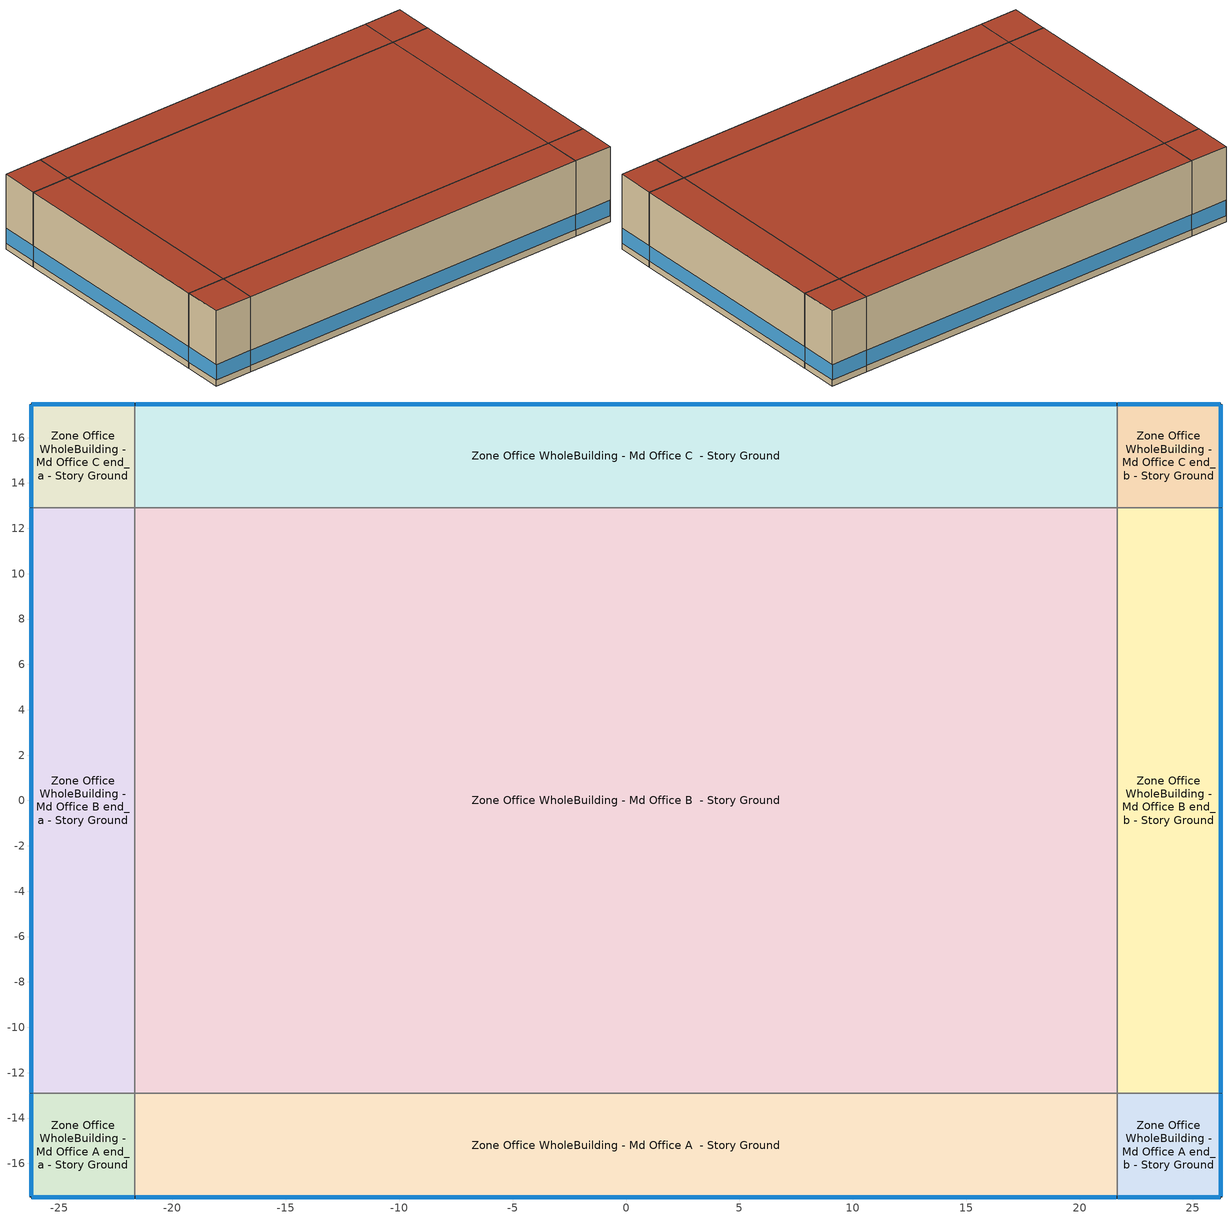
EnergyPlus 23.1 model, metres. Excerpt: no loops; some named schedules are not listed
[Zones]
Zone Office WholeBuilding - Md Office A  - Story Ground
 floor ground (Foundation F 075 Perim 433 Area 19799): -21.65,-17.48 -21.65,-12.91 21.65,-12.91 21.65,-17.48 z0
 wall outside (Typical Insulated Exterior Mass Wall R-20.83): -21.65,-17.48 21.65,-17.48 z0:9.14
 wall to Zone Office WholeBuilding - Md Office A end_a - Story Ground (Typical Interior Wall): -21.65,-12.91 -21.65,-17.48 z0:9.14
 wall to Zone Office WholeBuilding - Md Office B  - Story Ground (Typical Interior Wall): 21.65,-12.91 -21.65,-12.91 z0:9.14
 wall to Zone Office WholeBuilding - Md Office A end_b - Story Ground (Typical Interior Wall): 21.65,-17.48 21.65,-12.91 z0:9.14
 window (U 0.63 SHGC 0.36 Simple Glazing Window U-0.63 SHGC 0.36): -21.63,-17.48 21.63,-17.48 z0.76:2.59
 roof outside (Typical IEAD Roof R-35.71): 21.65,-17.48 21.65,-12.91 -21.65,-12.91 -21.65,-17.48 z9.14
Zone Office WholeBuilding - Md Office A end_a - Story Ground
 floor ground (Foundation F 075 Perim 914 Area 209): -26.22,-17.48 -26.22,-12.91 -21.65,-12.91 -21.65,-17.48 z0
 wall outside (Typical Insulated Exterior Mass Wall R-20.83): -26.22,-12.91 -26.22,-17.48 -21.65,-17.48 z0:9.14
 wall to Zone Office WholeBuilding - Md Office B end_a - Story Ground (Typical Interior Wall): -21.65,-12.91 -26.22,-12.91 z0:9.14
 window (U 0.63 SHGC 0.36 Simple Glazing Window U-0.63 SHGC 0.36): -26.22,-12.94 -26.22,-17.46 / -26.2,-17.48 -21.68,-17.48 z0.76:2.61
 roof outside (Typical IEAD Roof R-35.71): -21.65,-17.48 -21.65,-12.91 -26.22,-12.91 -26.22,-17.48 z9.14
Zone Office WholeBuilding - Md Office A end_b - Story Ground
 floor ground (Foundation F 075 Perim 914 Area 209): 21.65,-17.48 21.65,-12.91 26.22,-12.91 26.22,-17.48 z0
 wall outside (Typical Insulated Exterior Mass Wall R-20.83): 21.65,-17.48 26.22,-17.48 26.22,-12.91 z0:9.14
 wall to Zone Office WholeBuilding - Md Office B end_b - Story Ground (Typical Interior Wall): 26.22,-12.91 21.65,-12.91 z0:9.14
 window (U 0.63 SHGC 0.36 Simple Glazing Window U-0.63 SHGC 0.36): 26.22,-17.46 26.22,-12.94 / 21.68,-17.48 26.2,-17.48 z0.76:2.61
 roof outside (Typical IEAD Roof R-35.71): 26.22,-17.48 26.22,-12.91 21.65,-12.91 21.65,-17.48 z9.14
Zone Office WholeBuilding - Md Office B  - Story Ground
 floor ground (Foundation F 075 Perim 0 Area 11182): -21.65,-12.91 -21.65,12.91 21.65,12.91 21.65,-12.91 z0
 wall to Zone Office WholeBuilding - Md Office B end_a - Story Ground (Typical Interior Wall): -21.65,12.91 -21.65,-12.91 z0:9.14
 wall to Zone Office WholeBuilding - Md Office C  - Story Ground (Typical Interior Wall): 21.65,12.91 -21.65,12.91 z0:9.14
 wall to Zone Office WholeBuilding - Md Office B end_b - Story Ground (Typical Interior Wall): 21.65,-12.91 21.65,12.91 z0:9.14
 roof outside (Typical IEAD Roof R-35.71): 21.65,-12.91 21.65,12.91 -21.65,12.91 -21.65,-12.91 z9.14
Zone Office WholeBuilding - Md Office B end_a - Story Ground
 floor ground (Foundation F 075 Perim 2582 Area 11806): -26.22,-12.91 -26.22,12.91 -21.65,12.91 -21.65,-12.91 z0
 wall outside (Typical Insulated Exterior Mass Wall R-20.83): -26.22,12.91 -26.22,-12.91 z0:9.14
 wall to Zone Office WholeBuilding - Md Office C end_a - Story Ground (Typical Interior Wall): -21.65,12.91 -26.22,12.91 z0:9.14
 window (U 0.63 SHGC 0.36 Simple Glazing Window U-0.63 SHGC 0.36): -26.22,12.89 -26.22,-12.89 z0.76:2.59
 roof outside (Typical IEAD Roof R-35.71): -21.65,-12.91 -21.65,12.91 -26.22,12.91 -26.22,-12.91 z9.14
Zone Office WholeBuilding - Md Office B end_b - Story Ground
 floor ground (Foundation F 075 Perim 2582 Area 11806): 21.65,-12.91 21.65,12.91 26.22,12.91 26.22,-12.91 z0
 wall outside (Typical Insulated Exterior Mass Wall R-20.83): 26.22,-12.91 26.22,12.91 z0:9.14
 wall to Zone Office WholeBuilding - Md Office C end_b - Story Ground (Typical Interior Wall): 26.22,12.91 21.65,12.91 z0:9.14
 window (U 0.63 SHGC 0.36 Simple Glazing Window U-0.63 SHGC 0.36): 26.22,-12.89 26.22,12.89 z0.76:2.59
 roof outside (Typical IEAD Roof R-35.71): 26.22,-12.91 26.22,12.91 21.65,12.91 21.65,-12.91 z9.14
Zone Office WholeBuilding - Md Office C  - Story Ground
 floor ground (Foundation F 075 Perim 433 Area 19799): -21.65,12.91 -21.65,17.48 21.65,17.48 21.65,12.91 z0
 wall outside (Typical Insulated Exterior Mass Wall R-20.83): 21.65,17.48 -21.65,17.48 z0:9.14
 wall to Zone Office WholeBuilding - Md Office C end_a - Story Ground (Typical Interior Wall): -21.65,17.48 -21.65,12.91 z0:9.14
 wall to Zone Office WholeBuilding - Md Office C end_b - Story Ground (Typical Interior Wall): 21.65,12.91 21.65,17.48 z0:9.14
 window (U 0.63 SHGC 0.36 Simple Glazing Window U-0.63 SHGC 0.36): 21.63,17.48 -21.63,17.48 z0.76:2.59
 roof outside (Typical IEAD Roof R-35.71): 21.65,12.91 21.65,17.48 -21.65,17.48 -21.65,12.91 z9.14
Zone Office WholeBuilding - Md Office C end_a - Story Ground
 floor ground (Foundation F 075 Perim 914 Area 209): -26.22,12.91 -26.22,17.48 -21.65,17.48 -21.65,12.91 z0
 wall outside (Typical Insulated Exterior Mass Wall R-20.83): -21.65,17.48 -26.22,17.48 -26.22,12.91 z0:9.14
 window (U 0.63 SHGC 0.36 Simple Glazing Window U-0.63 SHGC 0.36): -26.22,17.46 -26.22,12.94 / -21.68,17.48 -26.2,17.48 z0.76:2.61
 roof outside (Typical IEAD Roof R-35.71): -21.65,12.91 -21.65,17.48 -26.22,17.48 -26.22,12.91 z9.14
Zone Office WholeBuilding - Md Office C end_b - Story Ground
 floor ground (Foundation F 075 Perim 914 Area 209): 21.65,12.91 21.65,17.48 26.22,17.48 26.22,12.91 z0
 wall outside (Typical Insulated Exterior Mass Wall R-20.83): 26.22,12.91 26.22,17.48 21.65,17.48 z0:9.14
 window (U 0.63 SHGC 0.36 Simple Glazing Window U-0.63 SHGC 0.36): 26.2,17.48 21.68,17.48 / 26.22,12.94 26.22,17.46 z0.76:2.61
 roof outside (Typical IEAD Roof R-35.71): 26.22,12.91 26.22,17.48 21.65,17.48 21.65,12.91 z9.14
[Building]
90.1-2019|MediumOffice: North Axis {deg}=0; Terrain=City; Loads Convergence Tolerance Value {W}=0.04; Temperature Convergence Tolerance Value {deltaC}=0.2; Solar Distribution=FullInteriorAndExterior; Maximum Number of Warmup Days=25; Minimum Number of Warmup Days=6
[Site:Location]
Kodiak Airport: Latitude {deg}=57.75; Longitude {deg}=-152.5; Time Zone {hr}=-9; Elevation {m}=5
[Site:GroundTemperature:FCfactorMethod]
January Ground Temperature {C}=-3.1; February Ground Temperature {C}=-17.7; March Ground Temperature {C}=-19.3; April Ground Temperature {C}=-17.6; May Ground Temperature {C}=-15.4; June Ground Temperature {C}=-10.3; July Ground Temperature {C}=0.7; August Ground Temperature {C}=10.6; September Ground Temperature {C}=16; October Ground Temperature {C}=16.9; November Ground Temperature {C}=14.2; December Ground Temperature {C}=6.7
[Site:WaterMainsTemperature]
Calculation Method=Correlation; Annual Average Outdoor Air Temperature {C}=-1.525; Maximum Difference In Monthly Average Outdoor Air Temperatures {deltaC}=36.2
[SizingPeriod:DesignDay] Day of Month=21; Dry-Bulb Temperature Range Modifier Type=DefaultMultipliers; Humidity Condition Type=Wetbulb; Barometric Pressure {Pa}=100917; Rain Indicator=No; Snow Indicator=No; Daylight Saving Time Indicator=No; Begin Environment Reset Mode=FullResetAtBeginEnvironment
Name | Month | Day Type | Maximum Dry-Bulb Temperature {C} | Daily Dry-Bulb Temperature Range {deltaC} | Wetbulb or DewPoint at Maximum Dry-Bulb {C} | Wind Speed {m/s} | Wind Direction {deg} | Solar Model Indicator | ASHRAE Clear Sky Optical Depth for Beam Irradiance (taub) | ASHRAE Clear Sky Optical Depth for Diffuse Irradiance (taud) | Sky Clearness
Kodiak Ann Clg .4% Condns DB=>MWB | 8 | SummerDesignDay | 20.3 | 6.3 | 14.1 | 5 | 320 | ASHRAETau | 0.322 | 2.497
Kodiak Ann Clg .4% Condns WB=>MDB | 8 | SummerDesignDay | 18.9 | 6.3 | 15 | 5 | 320 | ASHRAETau | 0.322 | 2.497
Kodiak Ann Htg 99.6% Condns DB | 1 | WinterDesignDay | -12.8 | 0 | -12.8 | 5.6 | 290 | ASHRAEClearSky |  |  | 0
Kodiak April .4% Condns DB=>MCWB | 4 | SummerDesignDay | 12.9 | 5.4 | 7 | 5 | 320 | ASHRAETau | 0.323 | 2.439
[Material] Thermal Absorptance=0.9
Name | Roughness | Thickness {m} | Conductivity {W/m-K} | Density {kg/m3} | Specific Heat {J/kg-K} | Solar Absorptance | Visible Absorptance
1/2IN Gypsum | Smooth | 0.0127 | 0.16 | 784.9 | 830 | 0.4 | 0.4
1IN Stucco | Smooth | 0.0253 | 0.6918 | 1858 | 837 | 0.7 | 0.92
8IN CONCRETE HW RefBldg | Rough | 0.2032 | 1.311 | 2240 | 836.8 | 0.7 | 0.7
G01 13mm gypsum board | Smooth | 0.0127 | 0.16 | 800 | 1090 | 0.7 | 0.5
Metal Roof Surface | Smooth | 0.0008 | 45.28 | 7824 | 500 | 0.7 | 0.7
Roof Membrane | VeryRough | 0.0095 | 0.16 | 1121.29 | 1460 | 0.7 | 0.7
Std Wood 6inch 2 | MediumSmooth | 0.15 | 0.12 | 540 | 1210 | 0.7 | 0.7
[Material:NoMass] Roughness=Smooth; Thermal Absorptance=0.9; Solar Absorptance=0.7; Visible Absorptance=0.7
Name | Thermal Resistance {m2-K/W}
Typical Insulation R-18.44 | 3.24833
Typical Insulation R-34.6 | 6.09289
[WindowMaterial:SimpleGlazingSystem]
U 0.63 SHGC 0.36 Simple Glazing U-0.63 SHGC 0.36: U-Factor {W/m2-K}=3.57731; Solar Heat Gain Coefficient=0.36
[Construction]
InteriorFurnishings 2: Std Wood 6inch 2
Typical IEAD Roof R-35.71: Roof Membrane, Typical Insulation R-34.6, Metal Roof Surface
Typical Insulated Exterior Mass Wall R-20.83: 1IN Stucco, 8IN CONCRETE HW RefBldg, Typical Insulation R-18.44, 1/2IN Gypsum
Typical Interior Wall: G01 13mm gypsum board, G01 13mm gypsum board
U 0.63 SHGC 0.36 Simple Glazing Window U-0.63 SHGC 0.36: U 0.63 SHGC 0.36 Simple Glazing U-0.63 SHGC 0.36
[Construction:FfactorGroundFloor] F-Factor {W/m-K}=0.751139
Name | Area {m2} | PerimeterExposed {m}
Foundation F 075 Perim 0 Area 11182 | 1118.2 | 0
Foundation F 075 Perim 2582 Area 11806 | 118.057 | 25.8218
Foundation F 075 Perim 433 Area 19799 | 197.989 | 43.3046
Foundation F 075 Perim 914 Area 209 | 20.9032 | 9.144
[Zone] Multiplier=1; Part of Total Floor Area=Yes
Zone Office WholeBuilding - Md Office A  - Story Ground; Zone Office WholeBuilding - Md Office A end_a - Story Ground; Zone Office WholeBuilding - Md Office A end_b - Story Ground; Zone Office WholeBuilding - Md Office B  - Story Ground; Zone Office WholeBuilding - Md Office B end_a - Story Ground; Zone Office WholeBuilding - Md Office B end_b - Story Ground; Zone Office WholeBuilding - Md Office C  - Story Ground; Zone Office WholeBuilding - Md Office C end_a - Story Ground; Zone Office WholeBuilding - Md Office C end_b - Story Ground
[Space] Space Type=Office WholeBuilding - Md Office - 90.1-2019
Name | Zone
Office WholeBuilding - Md Office A  - Story Ground | Zone Office WholeBuilding - Md Office A  - Story Ground
Office WholeBuilding - Md Office A end_a - Story Ground | Zone Office WholeBuilding - Md Office A end_a - Story Ground
Office WholeBuilding - Md Office A end_b - Story Ground | Zone Office WholeBuilding - Md Office A end_b - Story Ground
Office WholeBuilding - Md Office B  - Story Ground | Zone Office WholeBuilding - Md Office B  - Story Ground
Office WholeBuilding - Md Office B end_a - Story Ground | Zone Office WholeBuilding - Md Office B end_a - Story Ground
Office WholeBuilding - Md Office B end_b - Story Ground | Zone Office WholeBuilding - Md Office B end_b - Story Ground
Office WholeBuilding - Md Office C  - Story Ground | Zone Office WholeBuilding - Md Office C  - Story Ground
Office WholeBuilding - Md Office C end_a - Story Ground | Zone Office WholeBuilding - Md Office C end_a - Story Ground
Office WholeBuilding - Md Office C end_b - Story Ground | Zone Office WholeBuilding - Md Office C end_b - Story Ground
[SpaceList]
Office WholeBuilding - Md Office - 90.1-2019: Office WholeBuilding - Md Office B end_a - Story Ground, Office WholeBuilding - Md Office C end_a - Story Ground, Office WholeBuilding - Md Office A  - Story Ground, Office WholeBuilding - Md Office B  - Story Ground, Office WholeBuilding - Md Office C end_b - Story Ground, Office WholeBuilding - Md Office C  - Story Ground, Office WholeBuilding - Md Office A end_a - Story Ground, Office WholeBuilding - Md Office A end_b - Story Ground, Office WholeBuilding - Md Office B end_b - Story Ground
[Lights]
Office WholeBuilding - Md Office Lights: Zone or ZoneList or Space or SpaceList=Office WholeBuilding - Md Office - 90.1-2019; Schedule=OfficeMedium BLDG_LIGHT_SCH_2013; Design Level Calculation Method=Watts/Area; Watts per Zone Floor Area {W/m2}=6.8889; Return Air Fraction=0; Fraction Radiant=0.7; Fraction Visible=0.2; Fraction Replaceable=1
[People]
Office WholeBuilding - Md Office People: Zone or ZoneList or Space or SpaceList=Office WholeBuilding - Md Office - 90.1-2019; Number of People Schedule=OfficeMedium BLDG_OCC_SCH; Number of People Calculation Method=People/Area; People per Floor Area {person/m2}=0.0538196; Fraction Radiant=0.3; Activity Level Schedule=OfficeMedium ACTIVITY_SCH; Work Efficiency Schedule=Work Efficiency Schedule; Clothing Insulation Schedule=Clothing Schedule; Air Velocity Schedule=Air Velocity Schedule
[ElectricEquipment]
Office WholeBuilding - Md Office Elec Equip: Zone or ZoneList or Space or SpaceList=Office WholeBuilding - Md Office - 90.1-2019; Schedule=OfficeMedium BLDG_EQUIP_SCH_2013; Design Level Calculation Method=Watts/Area; Watts per Zone Floor Area {W/m2}=8.07293; Fraction Latent=0; Fraction Radiant=0.5; Fraction Lost=0
[InternalMass] Construction=InteriorFurnishings 2
Name | Zone or ZoneList | Space or SpaceList | Surface Area {m2}
Office WholeBuilding - Md Office A  - Story Ground Mass | Zone Office WholeBuilding - Md Office A  - Story Ground | Office WholeBuilding - Md Office A  - Story Ground | 395.978
Office WholeBuilding - Md Office A end_a - Story Ground Mass | Zone Office WholeBuilding - Md Office A end_a - Story Ground | Office WholeBuilding - Md Office A end_a - Story Ground | 41.8064
Office WholeBuilding - Md Office A end_b - Story Ground Mass | Zone Office WholeBuilding - Md Office A end_b - Story Ground | Office WholeBuilding - Md Office A end_b - Story Ground | 41.8064
Office WholeBuilding - Md Office B  - Story Ground Mass | Zone Office WholeBuilding - Md Office B  - Story Ground | Office WholeBuilding - Md Office B  - Story Ground | 2236.4
Office WholeBuilding - Md Office B end_a - Story Ground Mass | Zone Office WholeBuilding - Md Office B end_a - Story Ground | Office WholeBuilding - Md Office B end_a - Story Ground | 236.114
Office WholeBuilding - Md Office B end_b - Story Ground Mass | Zone Office WholeBuilding - Md Office B end_b - Story Ground | Office WholeBuilding - Md Office B end_b - Story Ground | 236.114
Office WholeBuilding - Md Office C  - Story Ground Mass | Zone Office WholeBuilding - Md Office C  - Story Ground | Office WholeBuilding - Md Office C  - Story Ground | 395.978
Office WholeBuilding - Md Office C end_a - Story Ground Mass | Zone Office WholeBuilding - Md Office C end_a - Story Ground | Office WholeBuilding - Md Office C end_a - Story Ground | 41.8064
Office WholeBuilding - Md Office C end_b - Story Ground Mass | Zone Office WholeBuilding - Md Office C end_b - Story Ground | Office WholeBuilding - Md Office C end_b - Story Ground | 41.8064
[ZoneInfiltration:DesignFlowRate] Schedule=Always On Discrete; Design Flow Rate Calculation Method=Flow/ExteriorArea; Constant Term Coefficient=0; Temperature Term Coefficient=0; Velocity Term Coefficient=0.224; Velocity Squared Term Coefficient=0
Name | Zone or ZoneList or Space or SpaceList | Flow Rate per Exterior Surface Area {m3/s-m2}
Office WholeBuilding - Md Office A  - Story Ground Infiltration | Office WholeBuilding - Md Office A  - Story Ground | 0.000379716
Office WholeBuilding - Md Office A end_a - Story Ground Infiltration | Office WholeBuilding - Md Office A end_a - Story Ground | 0.000455659
Office WholeBuilding - Md Office A end_b - Story Ground Infiltration | Office WholeBuilding - Md Office A end_b - Story Ground | 0.000455659
Office WholeBuilding - Md Office B end_a - Story Ground Infiltration | Office WholeBuilding - Md Office B end_a - Story Ground | 0.000379716
Office WholeBuilding - Md Office B end_b - Story Ground Infiltration | Office WholeBuilding - Md Office B end_b - Story Ground | 0.000379716
Office WholeBuilding - Md Office C  - Story Ground Infiltration | Office WholeBuilding - Md Office C  - Story Ground | 0.000379716
Office WholeBuilding - Md Office C end_a - Story Ground Infiltration | Office WholeBuilding - Md Office C end_a - Story Ground | 0.000455659
Office WholeBuilding - Md Office C end_b - Story Ground Infiltration | Office WholeBuilding - Md Office C end_b - Story Ground | 0.000455659
[Daylighting:Controls] Lighting Control Type=Continuous; Minimum Input Power Fraction for Continuous or ContinuousOff Dimming Control=0.2; Minimum Light Output Fraction for Continuous or ContinuousOff Dimming Control=0.2; Number of Stepped Control Steps=1; Probability Lighting will be Reset When Needed in Manual Stepped Control=1; Glare Calculation Azimuth Angle of View Direction Clockwise from Zone y-Axis {deg}=-0; Maximum Allowable Discomfort Glare Index=22; Fraction of Lights Controlled by Reference Point 1=0.386; Illuminance Setpoint at Reference Point 1 {lux}=377; Illuminance Setpoint at Reference Point 2 {lux}=377
Name | Zone or Space | Glare Calculation Daylighting Reference Point | Daylighting Reference Point Name 1 | Daylighting Reference Point Name 2 | Fraction of Lights Controlled by Reference Point 2
Zone Office WholeBuilding - Md Office A  - Story Ground DaylightingControls | Zone Office WholeBuilding - Md Office A  - Story Ground | Office WholeBuilding - Md Office A  - Story Ground Daylt Sensor 1 | Office WholeBuilding - Md Office A  - Story Ground Daylt Sensor 1 | Office WholeBuilding - Md Office A  - Story Ground Daylt Sensor 2 | 0.139
Zone Office WholeBuilding - Md Office B end_a - Story Ground DaylightingControls | Zone Office WholeBuilding - Md Office B end_a - Story Ground | Office WholeBuilding - Md Office B end_a - Story Ground Daylt Sensor 1 | Office WholeBuilding - Md Office B end_a - Story Ground Daylt Sensor 1 | Office WholeBuilding - Md Office B end_a - Story Ground Daylt Sensor 2 | 0.138
Zone Office WholeBuilding - Md Office B end_b - Story Ground DaylightingControls | Zone Office WholeBuilding - Md Office B end_b - Story Ground | Office WholeBuilding - Md Office B end_b - Story Ground Daylt Sensor 1 | Office WholeBuilding - Md Office B end_b - Story Ground Daylt Sensor 1 | Office WholeBuilding - Md Office B end_b - Story Ground Daylt Sensor 2 | 0.138
Zone Office WholeBuilding - Md Office C  - Story Ground DaylightingControls | Zone Office WholeBuilding - Md Office C  - Story Ground | Office WholeBuilding - Md Office C  - Story Ground Daylt Sensor 1 | Office WholeBuilding - Md Office C  - Story Ground Daylt Sensor 1 | Office WholeBuilding - Md Office C  - Story Ground Daylt Sensor 2 | 0.139
[AvailabilityManager:NightCycle] Applicability Schedule=Always On Discrete; Control Type=CycleOnAny; Thermostat Tolerance {deltaC}=1; Cycling Run Time Control Type=FixedRunTime; Cycling Run Time {s}=1800
Name | Fan Schedule
Availability Manager Night Cycle 6 | Zone Office WholeBuilding - Md Office A  - Story Ground PSZ-AC Occ Sch
Availability Manager Night Cycle 7 | Zone Office WholeBuilding - Md Office A end_a - Story Ground PSZ-AC Occ Sch
Availability Manager Night Cycle 8 | Zone Office WholeBuilding - Md Office A end_b - Story Ground PSZ-AC Occ Sch
Availability Manager Night Cycle 9 | Zone Office WholeBuilding - Md Office B  - Story Ground PSZ-AC Occ Sch
Availability Manager Night Cycle 10 | Zone Office WholeBuilding - Md Office B end_a - Story Ground PSZ-AC Occ Sch
Availability Manager Night Cycle 11 | Zone Office WholeBuilding - Md Office B end_b - Story Ground PSZ-AC Occ Sch
Availability Manager Night Cycle 12 | Zone Office WholeBuilding - Md Office C  - Story Ground PSZ-AC Occ Sch
Availability Manager Night Cycle 13 | Zone Office WholeBuilding - Md Office C end_a - Story Ground PSZ-AC Occ Sch
Availability Manager Night Cycle 14 | Zone Office WholeBuilding - Md Office C end_b - Story Ground PSZ-AC Occ Sch
[AvailabilityManager:Scheduled] Schedule=Always On Discrete
Zone Office WholeBuilding - Md Office A  - Story Ground PSZ-AC OA System Availability Manager; Zone Office WholeBuilding - Md Office A end_a - Story Ground PSZ-AC OA System Availability Manager; Zone Office WholeBuilding - Md Office A end_b - Story Ground PSZ-AC OA System Availability Manager; Zone Office WholeBuilding - Md Office B  - Story Ground PSZ-AC OA System Availability Manager; Zone Office WholeBuilding - Md Office B end_a - Story Ground PSZ-AC OA System Availability Manager; Zone Office WholeBuilding - Md Office B end_b - Story Ground PSZ-AC OA System Availability Manager; Zone Office WholeBuilding - Md Office C  - Story Ground PSZ-AC OA System Availability Manager; Zone Office WholeBuilding - Md Office C end_a - Story Ground PSZ-AC OA System Availability Manager; Zone Office WholeBuilding - Md Office C end_b - Story Ground PSZ-AC OA System Availability Manager
[Exterior:Lights] Control Option=AstronomicalClock
Name | Schedule | Design Level {W}
NonDimming Exterior Lights Def | OfficeSmall Exterior_lighting_schedule_a | 50.7
Occ Sensing Exterior Lights Def | OfficeSmall Exterior_lighting_schedule_b | 861.3
[Schedule:Day:Interval]
OfficeMedium BLDG_LIGHT_SCH_2013 Sun Day: Average, 06:00, 0.05, 18:00, 0.0431163, 24:00, 0.05
Schedule Day 6: Average, 00:10, 0.316186, 00:20, 0.287442, 00:30, 0.258698, 01:00, 0.258698, 01:10, 0.251512, 01:20, 0.244326, 01:30, 0.23714, 01:40, 0.229953, 01:50, 0.222767, 02:00, 0.215581, 02:10, 0.208395, 02:20, 0.201209, 02:30, 0.194023, 02:40, 0.186837, 02:50, 0.179651, 03:00, 0.172465, 03:30, 0.172465, 03:40, 0.158093, 03:50, 0.143721, 04:00, 0.129349, 04:10, 0.114977, 04:20, 0.100605, 04:30, 0.0862326, 04:40, 0.0790465, 04:50, 0.0718605, 05:00, 0.0646744, 05:10, 0.0574884, 05:20, 0.0503023, 05:30, 0.0431163, 05:40, 0.0442636, 05:50, 0.0454109, 06:00, 0.0465581, 06:10, 0.0477054, 06:20, 0.0488527, 06:30, 0.05, 20:30, 0.05, 20:40, 0.0583333, 20:50, 0.0666667, 21:00, 0.075, 21:10, 0.0833333, 21:20, 0.0916667, 21:30, 0.1, 21:40, 0.212682, 21:50, 0.325364, 22:00, 0.438047, 22:10, 0.550729, 22:20, 0.663411, 22:30, 0.776093, 22:40, 0.718605, 22:50, 0.661116, 23:00, 0.603628, 23:10, 0.54614, 23:20, 0.488651, 23:30, 0.431163, 23:40, 0.402419, 23:50, 0.373674, 24:00, 0.34493
OfficeMedium BLDG_LIGHT_SCH_2013 Sat Day: Average, 05:00, 0.05, 05:10, 0.0530194, 05:20, 0.0560388, 05:30, 0.0590581, 05:40, 0.0620775, 05:50, 0.0650969, 06:00, 0.0681163, 06:10, 0.0711357, 06:20, 0.074155, 06:30, 0.0771744, 06:40, 0.0801938, 06:50, 0.0832132, 07:00, 0.0862326, 07:10, 0.100605, 07:20, 0.114977, 07:30, 0.129349, 07:40, 0.143721, 07:50, 0.158093, 08:00, 0.172465, 08:10, 0.186837, 08:20, 0.201209, 08:30, 0.215581, 08:39, 0.229953, 08:49, 0.244326, 08:59, 0.258698, 09:00, 0.258698, 10:00, 0.258698, 10:09, 0.253308, 10:19, 0.247919, 10:29, 0.242529, 10:39, 0.23714, 10:49, 0.23175, 10:59, 0.22636, 11:09, 0.220971, 11:19, 0.215581, 11:29, 0.210192, 11:39, 0.204802, 11:49, 0.199413, 11:59, 0.194023, 12:09, 0.188634, 12:19, 0.183244, 12:29, 0.177855, 12:39, 0.172465, 12:49, 0.167076, 12:59, 0.161686, 13:09, 0.156297, 13:19, 0.150907, 13:29, 0.145517, 13:39, 0.140128, 13:49, 0.134738, 13:59, 0.129349, 14:00, 0.129349, 16:00, 0.129349, 16:10, 0.122163, 16:20, 0.114977, 16:30, 0.107791, 16:40, 0.100605, 16:50, 0.0934186, 17:00, 0.0862326, 17:10, 0.0790465, 17:20, 0.0718605, 17:30, 0.0646744, 17:40, 0.0574884, 17:50, 0.0503023, 18:00, 0.0431163, 18:10, 0.0436899, 18:20, 0.0442636, 18:30, 0.0448372, 18:40, 0.0454109, 18:50, 0.0459845, 19:00, 0.0465581, 19:10, 0.0471318, 19:20, 0.0477054, 19:30, 0.0482791, 19:40, 0.0488527, 19:50, 0.0494264, 20:00, 0.05, 24:00, 0.05
OfficeMedium BLDG_LIGHT_SCH_2013 Summer Design Day; Clothing Schedule Default Winter Clothes; OfficeMedium BLDG_EQUIP_SCH_2013 Summer Design Day; Zone Office WholeBuilding - Md Office A  - Story Ground PSZ-AC Occ Sch Summer Design Day; Zone Office WholeBuilding - Md Office A  - Story Ground PSZ-AC Occ Sch Winter Design Day: No, 24:00, 1
OfficeMedium BLDG_LIGHT_SCH_2013 Winter Design Day; OfficeMedium BLDG_OCC_SCH Winter Design Day; Work Efficiency Schedule Default; OfficeMedium BLDG_EQUIP_SCH_2013 Winter Design Day; Zone Office WholeBuilding - Md Office A  - Story Ground PSZ-AC Occ Sch Sunday: No, 24:00, 0
OfficeMedium BLDG_OCC_SCH Default: Average, 06:00, 0, 18:00, 0.05, 24:00, 0
OfficeMedium BLDG_OCC_SCH Wkdy Day: Average, 00:10, 0.166667, 00:20, 0.133333, 00:30, 0.1, 03:00, 0.1, 03:10, 0.0958333, 03:20, 0.0916667, 03:30, 0.0875, 03:40, 0.0833333, 03:50, 0.0791667, 04:00, 0.075, 04:10, 0.0708333, 04:20, 0.0666667, 04:30, 0.0625, 04:40, 0.0583333, 04:50, 0.0541667, 05:00, 0.05, 05:10, 0.0493056, 05:20, 0.0486111, 05:30, 0.0479167, 05:40, 0.0472222, 05:50, 0.0465278, 06:00, 0.0458333, 06:10, 0.0451389, 06:20, 0.0444444, 06:30, 0.04375, 06:40, 0.0430556, 06:50, 0.0423611, 07:00, 0.0416667, 07:10, 0.0409722, 07:20, 0.0402778, 07:30, 0.0395833, 07:40, 0.0388889, 07:50, 0.0381944, 08:00, 0.0375, 08:10, 0.0368056, 08:20, 0.0361111, 08:30, 0.0354167, 08:40, 0.0347222, 08:50, 0.0340278, 09:00, 0.0333333, 09:10, 0.0326389, 09:20, 0.0319444, 09:30, 0.03125, 09:39, 0.0305556, 09:49, 0.0298611, 09:59, 0.0291667, 10:09, 0.0284722, 10:19, 0.0277778, 10:29, 0.0270833, 10:39, 0.0263889, 10:49, 0.0256944, 10:59, 0.025, 11:09, 0.0243056, 11:19, 0.0236111, 11:29, 0.0229167, 11:39, 0.0222222, 11:49, 0.0215278, 11:59, 0.0208333, 12:09, 0.0201389, 12:19, 0.0194444, 12:29, 0.01875, 12:39, 0.0180556, 12:49, 0.0173611, 12:59, 0.0166667, 13:09, 0.0159722, 13:19, 0.0152778, 13:29, 0.0145833, 13:39, 0.0138889, 13:49, 0.0131944, 13:59, 0.0125, 14:09, 0.0118056, 14:19, 0.0111111, 14:29, 0.0104167, 14:39, 0.00972222, 14:49, 0.00902778, 14:59, 0.00833333, 15:09, 0.00763889, 15:19, 0.00694444, 15:29, 0.00625, 15:39, 0.00555556, 15:49, 0.00486111, 15:59, 0.00416667, 16:09, 0.00347222, 16:19, 0.00277778, 16:29, 0.00208333, 16:39, 0.00138889, 16:49, 0.000694444, 16:59, 4.44089e-16, 17:00, 0, 21:30, 0, 21:40, 0.158333, 21:50, 0.316667, 22:00, 0.475, 22:10, 0.633333, 22:20, 0.791667, 22:30, 0.95, 22:40, 0.841667, 22:50, 0.733333, 23:00, 0.625, 23:10, 0.516667, 23:20, 0.408333, 23:30, 0.3, 23:40, 0.266667, 23:50, 0.233333, 24:00, 0.2
OfficeMedium BLDG_OCC_SCH Sat Day: Average, 05:00, 0, 05:10, 0.00833333, 05:20, 0.0166667, 05:30, 0.025, 05:40, 0.0333333, 05:50, 0.0416667, 06:00, 0.05, 06:10, 0.0583333, 06:20, 0.0666667, 06:30, 0.075, 06:40, 0.0833333, 06:50, 0.0916667, 07:00, 0.1, 07:10, 0.116667, 07:20, 0.133333, 07:30, 0.15, 07:40, 0.166667, 07:50, 0.183333, 08:00, 0.2, 08:10, 0.216667, 08:20, 0.233333, 08:30, 0.25, 08:39, 0.266667, 08:49, 0.283333, 08:59, 0.3, 09:00, 0.3, 10:00, 0.3, 10:09, 0.291667, 10:19, 0.283333, 10:29, 0.275, 10:39, 0.266667, 10:49, 0.258333, 10:59, 0.25, 11:09, 0.241667, 11:19, 0.233333, 11:29, 0.225, 11:39, 0.216667, 11:49, 0.208333, 11:59, 0.2, 12:09, 0.191667, 12:19, 0.183333, 12:29, 0.175, 12:39, 0.166667, 12:49, 0.158333, 12:59, 0.15, 13:09, 0.141667, 13:19, 0.133333, 13:29, 0.125, 13:39, 0.116667, 13:49, 0.108333, 13:59, 0.1, 14:00, 0.1, 16:00, 0.1, 16:10, 0.0958333, 16:20, 0.0916667, 16:30, 0.0875, 16:40, 0.0833333, 16:50, 0.0791667, 17:00, 0.075, 17:10, 0.0708333, 17:20, 0.0666667, 17:30, 0.0625, 17:40, 0.0583333, 17:50, 0.0541667, 18:00, 0.05, 18:10, 0.0458333, 18:20, 0.0416667, 18:30, 0.0375, 18:40, 0.0333333, 18:50, 0.0291667, 19:00, 0.025, 19:10, 0.0208333, 19:20, 0.0166667, 19:30, 0.0125, 19:40, 0.00833333, 19:50, 0.00416667, 20:00, 0, 24:00, 0
OfficeMedium BLDG_OCC_SCH Summer Design Day: No, 06:00, 0, 22:00, 1, 24:00, 0.05
autogen OfficeMedium ACTIVITY_SCH 1_day_sch; OfficeMedium ACTIVITY_SCH Default; autogen OfficeMedium ACTIVITY_SCH 0_day_sch: Average, 24:00, 120
OfficeMedium ACTIVITY_SCH Summer Design Day; OfficeMedium ACTIVITY_SCH Winter Design Day: No, 24:00, 120
Air Velocity Schedule Default: No, 24:00, 0.2
OfficeMedium BLDG_EQUIP_SCH_2013 Sun Day: Average, 06:00, 0.230755, 18:00, 0.288107, 24:00, 0.230755
Schedule Day 9: Average, 00:05, 0.434184, 00:15, 0.413004, 00:25, 0.391825, 00:30, 0.381235, 04:00, 0.381235, 04:10, 0.380359, 04:20, 0.379483, 04:30, 0.378608, 04:40, 0.377732, 04:50, 0.376856, 05:00, 0.37598, 05:10, 0.375105, 05:20, 0.374229, 05:30, 0.373353, 05:40, 0.372478, 05:50, 0.371602, 06:00, 0.370726, 06:10, 0.36985, 06:20, 0.368975, 06:30, 0.368099, 06:40, 0.367223, 06:50, 0.366347, 07:00, 0.365472, 07:10, 0.364596, 07:20, 0.36372, 07:30, 0.362845, 07:40, 0.361969, 07:50, 0.361093, 08:00, 0.360217, 08:10, 0.359342, 08:20, 0.358466, 08:30, 0.35759, 08:40, 0.356714, 08:50, 0.355839, 09:00, 0.354963, 09:10, 0.354087, 09:20, 0.353212, 09:30, 0.352336, 09:40, 0.35146, 09:50, 0.350584, 10:00, 0.349709, 10:09, 0.348833, 10:19, 0.347957, 10:29, 0.347081, 10:39, 0.346206, 10:49, 0.34533, 10:59, 0.344454, 11:09, 0.343579, 11:19, 0.342703, 11:29, 0.341827, 11:39, 0.340951, 11:49, 0.340076, 11:59, 0.3392, 12:09, 0.338324, 12:19, 0.337449, 12:29, 0.336573, 12:39, 0.335697, 12:49, 0.334821, 12:59, 0.333946, 13:09, 0.33307, 13:19, 0.332194, 13:29, 0.331318, 13:39, 0.330443, 13:49, 0.329567, 13:59, 0.328691, 14:09, 0.327816, 14:19, 0.32694, 14:29, 0.326064, 14:39, 0.325188, 14:49, 0.324313, 14:59, 0.323437, 15:09, 0.322561, 15:19, 0.321685, 15:29, 0.32081, 15:39, 0.319934, 15:49, 0.319058, 15:59, 0.318183, 16:09, 0.317307, 16:19, 0.316431, 16:29, 0.315555, 16:39, 0.31468, 16:49, 0.313804, 16:59, 0.312928, 17:09, 0.312052, 17:19, 0.311177, 17:29, 0.310301, 17:39, 0.309425, 17:49, 0.30855, 17:59, 0.307674, 18:00, 0.307674, 21:00, 0.307674, 21:10, 0.313804, 21:20, 0.319934, 21:30, 0.326064, 21:40, 0.332194, 21:50, 0.338324, 22:00, 0.344454, 22:10, 0.350584, 22:20, 0.356714, 22:30, 0.362845, 22:40, 0.368975, 22:50, 0.375105, 23:00, 0.381235, 23:10, 0.487133, 23:20, 0.593032, 23:30, 0.69893, 23:40, 0.804829, 23:45, 0.857778, 23:55, 0.455364, 24:00, 0.434184
OfficeMedium BLDG_EQUIP_SCH_2013 Sat Day: Average, 05:00, 0.230755, 05:10, 0.243295, 05:20, 0.255835, 05:30, 0.268375, 05:40, 0.280915, 05:50, 0.293455, 06:00, 0.305995, 06:10, 0.318535, 06:20, 0.331075, 06:30, 0.343615, 06:40, 0.356155, 06:50, 0.368695, 07:00, 0.381235, 07:10, 0.389177, 07:20, 0.39712, 07:30, 0.405062, 07:40, 0.413004, 07:50, 0.420947, 08:00, 0.428889, 08:10, 0.436832, 08:20, 0.444774, 08:30, 0.452716, 08:39, 0.460659, 08:49, 0.468601, 08:59, 0.476543, 09:00, 0.476543, 10:00, 0.476543, 10:09, 0.470587, 10:19, 0.46463, 10:29, 0.458673, 10:39, 0.452716, 10:49, 0.44676, 10:59, 0.440803, 11:09, 0.434846, 11:19, 0.428889, 11:29, 0.422932, 11:39, 0.416976, 11:49, 0.411019, 11:59, 0.405062, 12:09, 0.399105, 12:19, 0.393148, 12:29, 0.387192, 12:39, 0.381235, 12:49, 0.375278, 12:59, 0.369321, 13:09, 0.363364, 13:19, 0.357408, 13:29, 0.351451, 13:39, 0.345494, 13:49, 0.339537, 13:59, 0.33358, 14:00, 0.33358, 16:00, 0.33358, 16:10, 0.329609, 16:20, 0.325638, 16:30, 0.321667, 16:40, 0.317696, 16:50, 0.313724, 17:00, 0.309753, 17:10, 0.305782, 17:20, 0.301811, 17:30, 0.29784, 17:40, 0.293868, 17:50, 0.289897, 18:00, 0.285926, 18:10, 0.281329, 18:20, 0.276731, 18:30, 0.272133, 18:40, 0.267536, 18:50, 0.262938, 19:00, 0.258341, 19:10, 0.253743, 19:20, 0.249146, 19:30, 0.244548, 19:40, 0.239951, 19:50, 0.235353, 20:00, 0.230755, 24:00, 0.230755
Zone Office WholeBuilding - Md Office A  - Story Ground PSZ-AC Occ Sch Default: No, 00:10, 1, 21:30, 0, 24:00, 1
Zone Office WholeBuilding - Md Office A  - Story Ground PSZ-AC Occ Sch Saturday: No, 07:20, 0, 12:59, 1, 24:00, 0
OfficeSmall Exterior_lighting_schedule_a Default; OfficeSmall Exterior_lighting_schedule_a Summer Design Day; OfficeSmall Exterior_lighting_schedule_a Winter Design Day: No, 06:00, 0, 24:00, 1
OfficeSmall Exterior_lighting_schedule_b Default; OfficeSmall Exterior_lighting_schedule_b Summer Design Day; OfficeSmall Exterior_lighting_schedule_b Winter Design Day: No, 06:00, 0.7, 24:00, 1
[Schedule:Week:Daily]
OfficeMedium BLDG_LIGHT_SCH_2013 Week Rule - Jan1-Dec31: OfficeMedium BLDG_LIGHT_SCH_2013 Sun Day, Schedule Day 6, Schedule Day 6, Schedule Day 6, Schedule Day 6, Schedule Day 6, OfficeMedium BLDG_LIGHT_SCH_2013 Sat Day, Schedule Day 6, OfficeMedium BLDG_LIGHT_SCH_2013 Summer Design Day, OfficeMedium BLDG_LIGHT_SCH_2013 Winter Design Day, Schedule Day 6, Schedule Day 6
OfficeMedium BLDG_OCC_SCH Week Rule - Jan1-Dec31: OfficeMedium BLDG_OCC_SCH Default, OfficeMedium BLDG_OCC_SCH Wkdy Day, OfficeMedium BLDG_OCC_SCH Wkdy Day, OfficeMedium BLDG_OCC_SCH Wkdy Day, OfficeMedium BLDG_OCC_SCH Wkdy Day, OfficeMedium BLDG_OCC_SCH Wkdy Day, OfficeMedium BLDG_OCC_SCH Sat Day, OfficeMedium BLDG_OCC_SCH Default, OfficeMedium BLDG_OCC_SCH Summer Design Day, OfficeMedium BLDG_OCC_SCH Winter Design Day, OfficeMedium BLDG_OCC_SCH Default, OfficeMedium BLDG_OCC_SCH Default
OfficeMedium ACTIVITY_SCH Week Rule - Jan1-Dec31: autogen OfficeMedium ACTIVITY_SCH 1_day_sch, OfficeMedium ACTIVITY_SCH Default, OfficeMedium ACTIVITY_SCH Default, OfficeMedium ACTIVITY_SCH Default, OfficeMedium ACTIVITY_SCH Default, OfficeMedium ACTIVITY_SCH Default, autogen OfficeMedium ACTIVITY_SCH 0_day_sch, OfficeMedium ACTIVITY_SCH Default, OfficeMedium ACTIVITY_SCH Summer Design Day, OfficeMedium ACTIVITY_SCH Winter Design Day, OfficeMedium ACTIVITY_SCH Default, OfficeMedium ACTIVITY_SCH Default
Work Efficiency Schedule Week Rule - Jan1-Dec31: Work Efficiency Schedule Default, Work Efficiency Schedule Default, Work Efficiency Schedule Default, Work Efficiency Schedule Default, Work Efficiency Schedule Default, Work Efficiency Schedule Default, Work Efficiency Schedule Default, Work Efficiency Schedule Default, Work Efficiency Schedule Default, Work Efficiency Schedule Default, Work Efficiency Schedule Default, Work Efficiency Schedule Default
Clothing Schedule Week Rule - Jan1-Dec31: Clothing Schedule Default Winter Clothes, Clothing Schedule Default Winter Clothes, Clothing Schedule Default Winter Clothes, Clothing Schedule Default Winter Clothes, Clothing Schedule Default Winter Clothes, Clothing Schedule Default Winter Clothes, Clothing Schedule Default Winter Clothes, Clothing Schedule Default Winter Clothes, Clothing Schedule Default Winter Clothes, Clothing Schedule Default Winter Clothes, Clothing Schedule Default Winter Clothes, Clothing Schedule Default Winter Clothes
Air Velocity Schedule Week Rule - Jan1-Dec31: Air Velocity Schedule Default, Air Velocity Schedule Default, Air Velocity Schedule Default, Air Velocity Schedule Default, Air Velocity Schedule Default, Air Velocity Schedule Default, Air Velocity Schedule Default, Air Velocity Schedule Default, Air Velocity Schedule Default, Air Velocity Schedule Default, Air Velocity Schedule Default, Air Velocity Schedule Default
OfficeMedium BLDG_EQUIP_SCH_2013 Week Rule - Jan1-Dec31: OfficeMedium BLDG_EQUIP_SCH_2013 Sun Day, Schedule Day 9, Schedule Day 9, Schedule Day 9, Schedule Day 9, Schedule Day 9, OfficeMedium BLDG_EQUIP_SCH_2013 Sat Day, Schedule Day 9, OfficeMedium BLDG_EQUIP_SCH_2013 Summer Design Day, OfficeMedium BLDG_EQUIP_SCH_2013 Winter Design Day, Schedule Day 9, Schedule Day 9
Zone Office WholeBuilding - Md Office A  - Story Ground PSZ-AC Occ Sch Week Rule - Jan1-Dec31: Zone Office WholeBuilding - Md Office A  - Story Ground PSZ-AC Occ Sch Sunday, Zone Office WholeBuilding - Md Office A  - Story Ground PSZ-AC Occ Sch Default, Zone Office WholeBuilding - Md Office A  - Story Ground PSZ-AC Occ Sch Default, Zone Office WholeBuilding - Md Office A  - Story Ground PSZ-AC Occ Sch Default, Zone Office WholeBuilding - Md Office A  - Story Ground PSZ-AC Occ Sch Default, Zone Office WholeBuilding - Md Office A  - Story Ground PSZ-AC Occ Sch Default, Zone Office WholeBuilding - Md Office A  - Story Ground PSZ-AC Occ Sch Saturday, Zone Office WholeBuilding - Md Office A  - Story Ground PSZ-AC Occ Sch Default, Zone Office WholeBuilding - Md Office A  - Story Ground PSZ-AC Occ Sch Summer Design Day, Zone Office WholeBuilding - Md Office A  - Story Ground PSZ-AC Occ Sch Winter Design Day, Zone Office WholeBuilding - Md Office A  - Story Ground PSZ-AC Occ Sch Default, Zone Office WholeBuilding - Md Office A  - Story Ground PSZ-AC Occ Sch Default
Zone Office WholeBuilding - Md Office A end_a - Story Ground PSZ-AC Occ Sch Week Rule - Jan1-Dec31: Zone Office WholeBuilding - Md Office A end_a - Story Ground PSZ-AC Occ Sch Sunday, Zone Office WholeBuilding - Md Office A end_a - Story Ground PSZ-AC Occ Sch Default, Zone Office WholeBuilding - Md Office A end_a - Story Ground PSZ-AC Occ Sch Default, Zone Office WholeBuilding - Md Office A end_a - Story Ground PSZ-AC Occ Sch Default, Zone Office WholeBuilding - Md Office A end_a - Story Ground PSZ-AC Occ Sch Default, Zone Office WholeBuilding - Md Office A end_a - Story Ground PSZ-AC Occ Sch Default, Zone Office WholeBuilding - Md Office A end_a - Story Ground PSZ-AC Occ Sch Saturday, Zone Office WholeBuilding - Md Office A end_a - Story Ground PSZ-AC Occ Sch Default, Zone Office WholeBuilding - Md Office A end_a - Story Ground PSZ-AC Occ Sch Summer Design Day, Zone Office WholeBuilding - Md Office A end_a - Story Ground PSZ-AC Occ Sch Winter Design Day, Zone Office WholeBuilding - Md Office A end_a - Story Ground PSZ-AC Occ Sch Default, Zone Office WholeBuilding - Md Office A end_a - Story Ground PSZ-AC Occ Sch Default
Zone Office WholeBuilding - Md Office A end_b - Story Ground PSZ-AC Occ Sch Week Rule - Jan1-Dec31: Zone Office WholeBuilding - Md Office A end_b - Story Ground PSZ-AC Occ Sch Sunday, Zone Office WholeBuilding - Md Office A end_b - Story Ground PSZ-AC Occ Sch Default, Zone Office WholeBuilding - Md Office A end_b - Story Ground PSZ-AC Occ Sch Default, Zone Office WholeBuilding - Md Office A end_b - Story Ground PSZ-AC Occ Sch Default, Zone Office WholeBuilding - Md Office A end_b - Story Ground PSZ-AC Occ Sch Default, Zone Office WholeBuilding - Md Office A end_b - Story Ground PSZ-AC Occ Sch Default, Zone Office WholeBuilding - Md Office A end_b - Story Ground PSZ-AC Occ Sch Saturday, Zone Office WholeBuilding - Md Office A end_b - Story Ground PSZ-AC Occ Sch Default, Zone Office WholeBuilding - Md Office A end_b - Story Ground PSZ-AC Occ Sch Summer Design Day, Zone Office WholeBuilding - Md Office A end_b - Story Ground PSZ-AC Occ Sch Winter Design Day, Zone Office WholeBuilding - Md Office A end_b - Story Ground PSZ-AC Occ Sch Default, Zone Office WholeBuilding - Md Office A end_b - Story Ground PSZ-AC Occ Sch Default
Zone Office WholeBuilding - Md Office B  - Story Ground PSZ-AC Occ Sch Week Rule - Jan1-Dec31: Zone Office WholeBuilding - Md Office B  - Story Ground PSZ-AC Occ Sch Sunday, Zone Office WholeBuilding - Md Office B  - Story Ground PSZ-AC Occ Sch Default, Zone Office WholeBuilding - Md Office B  - Story Ground PSZ-AC Occ Sch Default, Zone Office WholeBuilding - Md Office B  - Story Ground PSZ-AC Occ Sch Default, Zone Office WholeBuilding - Md Office B  - Story Ground PSZ-AC Occ Sch Default, Zone Office WholeBuilding - Md Office B  - Story Ground PSZ-AC Occ Sch Default, Zone Office WholeBuilding - Md Office B  - Story Ground PSZ-AC Occ Sch Saturday, Zone Office WholeBuilding - Md Office B  - Story Ground PSZ-AC Occ Sch Default, Zone Office WholeBuilding - Md Office B  - Story Ground PSZ-AC Occ Sch Summer Design Day, Zone Office WholeBuilding - Md Office B  - Story Ground PSZ-AC Occ Sch Winter Design Day, Zone Office WholeBuilding - Md Office B  - Story Ground PSZ-AC Occ Sch Default, Zone Office WholeBuilding - Md Office B  - Story Ground PSZ-AC Occ Sch Default
Zone Office WholeBuilding - Md Office B end_a - Story Ground PSZ-AC Occ Sch Week Rule - Jan1-Dec31: Zone Office WholeBuilding - Md Office B end_a - Story Ground PSZ-AC Occ Sch Sunday, Zone Office WholeBuilding - Md Office B end_a - Story Ground PSZ-AC Occ Sch Default, Zone Office WholeBuilding - Md Office B end_a - Story Ground PSZ-AC Occ Sch Default, Zone Office WholeBuilding - Md Office B end_a - Story Ground PSZ-AC Occ Sch Default, Zone Office WholeBuilding - Md Office B end_a - Story Ground PSZ-AC Occ Sch Default, Zone Office WholeBuilding - Md Office B end_a - Story Ground PSZ-AC Occ Sch Default, Zone Office WholeBuilding - Md Office B end_a - Story Ground PSZ-AC Occ Sch Saturday, Zone Office WholeBuilding - Md Office B end_a - Story Ground PSZ-AC Occ Sch Default, Zone Office WholeBuilding - Md Office B end_a - Story Ground PSZ-AC Occ Sch Summer Design Day, Zone Office WholeBuilding - Md Office B end_a - Story Ground PSZ-AC Occ Sch Winter Design Day, Zone Office WholeBuilding - Md Office B end_a - Story Ground PSZ-AC Occ Sch Default, Zone Office WholeBuilding - Md Office B end_a - Story Ground PSZ-AC Occ Sch Default
Zone Office WholeBuilding - Md Office B end_b - Story Ground PSZ-AC Occ Sch Week Rule - Jan1-Dec31: Zone Office WholeBuilding - Md Office B end_b - Story Ground PSZ-AC Occ Sch Sunday, Zone Office WholeBuilding - Md Office B end_b - Story Ground PSZ-AC Occ Sch Default, Zone Office WholeBuilding - Md Office B end_b - Story Ground PSZ-AC Occ Sch Default, Zone Office WholeBuilding - Md Office B end_b - Story Ground PSZ-AC Occ Sch Default, Zone Office WholeBuilding - Md Office B end_b - Story Ground PSZ-AC Occ Sch Default, Zone Office WholeBuilding - Md Office B end_b - Story Ground PSZ-AC Occ Sch Default, Zone Office WholeBuilding - Md Office B end_b - Story Ground PSZ-AC Occ Sch Saturday, Zone Office WholeBuilding - Md Office B end_b - Story Ground PSZ-AC Occ Sch Default, Zone Office WholeBuilding - Md Office B end_b - Story Ground PSZ-AC Occ Sch Summer Design Day, Zone Office WholeBuilding - Md Office B end_b - Story Ground PSZ-AC Occ Sch Winter Design Day, Zone Office WholeBuilding - Md Office B end_b - Story Ground PSZ-AC Occ Sch Default, Zone Office WholeBuilding - Md Office B end_b - Story Ground PSZ-AC Occ Sch Default
Zone Office WholeBuilding - Md Office C  - Story Ground PSZ-AC Occ Sch Week Rule - Jan1-Dec31: Zone Office WholeBuilding - Md Office C  - Story Ground PSZ-AC Occ Sch Sunday, Zone Office WholeBuilding - Md Office C  - Story Ground PSZ-AC Occ Sch Default, Zone Office WholeBuilding - Md Office C  - Story Ground PSZ-AC Occ Sch Default, Zone Office WholeBuilding - Md Office C  - Story Ground PSZ-AC Occ Sch Default, Zone Office WholeBuilding - Md Office C  - Story Ground PSZ-AC Occ Sch Default, Zone Office WholeBuilding - Md Office C  - Story Ground PSZ-AC Occ Sch Default, Zone Office WholeBuilding - Md Office C  - Story Ground PSZ-AC Occ Sch Saturday, Zone Office WholeBuilding - Md Office C  - Story Ground PSZ-AC Occ Sch Default, Zone Office WholeBuilding - Md Office C  - Story Ground PSZ-AC Occ Sch Summer Design Day, Zone Office WholeBuilding - Md Office C  - Story Ground PSZ-AC Occ Sch Winter Design Day, Zone Office WholeBuilding - Md Office C  - Story Ground PSZ-AC Occ Sch Default, Zone Office WholeBuilding - Md Office C  - Story Ground PSZ-AC Occ Sch Default
Zone Office WholeBuilding - Md Office C end_a - Story Ground PSZ-AC Occ Sch Week Rule - Jan1-Dec31: Zone Office WholeBuilding - Md Office C end_a - Story Ground PSZ-AC Occ Sch Sunday, Zone Office WholeBuilding - Md Office C end_a - Story Ground PSZ-AC Occ Sch Default, Zone Office WholeBuilding - Md Office C end_a - Story Ground PSZ-AC Occ Sch Default, Zone Office WholeBuilding - Md Office C end_a - Story Ground PSZ-AC Occ Sch Default, Zone Office WholeBuilding - Md Office C end_a - Story Ground PSZ-AC Occ Sch Default, Zone Office WholeBuilding - Md Office C end_a - Story Ground PSZ-AC Occ Sch Default, Zone Office WholeBuilding - Md Office C end_a - Story Ground PSZ-AC Occ Sch Saturday, Zone Office WholeBuilding - Md Office C end_a - Story Ground PSZ-AC Occ Sch Default, Zone Office WholeBuilding - Md Office C end_a - Story Ground PSZ-AC Occ Sch Summer Design Day, Zone Office WholeBuilding - Md Office C end_a - Story Ground PSZ-AC Occ Sch Winter Design Day, Zone Office WholeBuilding - Md Office C end_a - Story Ground PSZ-AC Occ Sch Default, Zone Office WholeBuilding - Md Office C end_a - Story Ground PSZ-AC Occ Sch Default
Zone Office WholeBuilding - Md Office C end_b - Story Ground PSZ-AC Occ Sch Week Rule - Jan1-Dec31: Zone Office WholeBuilding - Md Office C end_b - Story Ground PSZ-AC Occ Sch Sunday, Zone Office WholeBuilding - Md Office C end_b - Story Ground PSZ-AC Occ Sch Default, Zone Office WholeBuilding - Md Office C end_b - Story Ground PSZ-AC Occ Sch Default, Zone Office WholeBuilding - Md Office C end_b - Story Ground PSZ-AC Occ Sch Default, Zone Office WholeBuilding - Md Office C end_b - Story Ground PSZ-AC Occ Sch Default, Zone Office WholeBuilding - Md Office C end_b - Story Ground PSZ-AC Occ Sch Default, Zone Office WholeBuilding - Md Office C end_b - Story Ground PSZ-AC Occ Sch Saturday, Zone Office WholeBuilding - Md Office C end_b - Story Ground PSZ-AC Occ Sch Default, Zone Office WholeBuilding - Md Office C end_b - Story Ground PSZ-AC Occ Sch Summer Design Day, Zone Office WholeBuilding - Md Office C end_b - Story Ground PSZ-AC Occ Sch Winter Design Day, Zone Office WholeBuilding - Md Office C end_b - Story Ground PSZ-AC Occ Sch Default, Zone Office WholeBuilding - Md Office C end_b - Story Ground PSZ-AC Occ Sch Default
OfficeSmall Exterior_lighting_schedule_a Week Rule - Jan1-Dec31: OfficeSmall Exterior_lighting_schedule_a Default, OfficeSmall Exterior_lighting_schedule_a Default, OfficeSmall Exterior_lighting_schedule_a Default, OfficeSmall Exterior_lighting_schedule_a Default, OfficeSmall Exterior_lighting_schedule_a Default, OfficeSmall Exterior_lighting_schedule_a Default, OfficeSmall Exterior_lighting_schedule_a Default, OfficeSmall Exterior_lighting_schedule_a Default, OfficeSmall Exterior_lighting_schedule_a Summer Design Day, OfficeSmall Exterior_lighting_schedule_a Winter Design Day, OfficeSmall Exterior_lighting_schedule_a Default, OfficeSmall Exterior_lighting_schedule_a Default
OfficeSmall Exterior_lighting_schedule_b Week Rule - Jan1-Dec31: OfficeSmall Exterior_lighting_schedule_b Default, OfficeSmall Exterior_lighting_schedule_b Default, OfficeSmall Exterior_lighting_schedule_b Default, OfficeSmall Exterior_lighting_schedule_b Default, OfficeSmall Exterior_lighting_schedule_b Default, OfficeSmall Exterior_lighting_schedule_b Default, OfficeSmall Exterior_lighting_schedule_b Default, OfficeSmall Exterior_lighting_schedule_b Default, OfficeSmall Exterior_lighting_schedule_b Summer Design Day, OfficeSmall Exterior_lighting_schedule_b Winter Design Day, OfficeSmall Exterior_lighting_schedule_b Default, OfficeSmall Exterior_lighting_schedule_b Default
[Schedule:Year]
OfficeMedium BLDG_LIGHT_SCH_2013: OfficeMedium BLDG_LIGHT_SCH_2013 Week Rule - Jan1-Dec31, 1, 1, 12, 31
OfficeMedium BLDG_OCC_SCH: OfficeMedium BLDG_OCC_SCH Week Rule - Jan1-Dec31, 1, 1, 12, 31
OfficeMedium ACTIVITY_SCH: OfficeMedium ACTIVITY_SCH Week Rule - Jan1-Dec31, 1, 1, 12, 31
Work Efficiency Schedule: Work Efficiency Schedule Week Rule - Jan1-Dec31, 1, 1, 12, 31
Clothing Schedule: Clothing Schedule Week Rule - Jan1-Dec31, 1, 1, 12, 31
Air Velocity Schedule: Air Velocity Schedule Week Rule - Jan1-Dec31, 1, 1, 12, 31
OfficeMedium BLDG_EQUIP_SCH_2013: OfficeMedium BLDG_EQUIP_SCH_2013 Week Rule - Jan1-Dec31, 1, 1, 12, 31
Zone Office WholeBuilding - Md Office A  - Story Ground PSZ-AC Occ Sch: Zone Office WholeBuilding - Md Office A  - Story Ground PSZ-AC Occ Sch Week Rule - Jan1-Dec31, 1, 1, 12, 31
Zone Office WholeBuilding - Md Office A end_a - Story Ground PSZ-AC Occ Sch: Zone Office WholeBuilding - Md Office A end_a - Story Ground PSZ-AC Occ Sch Week Rule - Jan1-Dec31, 1, 1, 12, 31
Zone Office WholeBuilding - Md Office A end_b - Story Ground PSZ-AC Occ Sch: Zone Office WholeBuilding - Md Office A end_b - Story Ground PSZ-AC Occ Sch Week Rule - Jan1-Dec31, 1, 1, 12, 31
Zone Office WholeBuilding - Md Office B  - Story Ground PSZ-AC Occ Sch: Zone Office WholeBuilding - Md Office B  - Story Ground PSZ-AC Occ Sch Week Rule - Jan1-Dec31, 1, 1, 12, 31
Zone Office WholeBuilding - Md Office B end_a - Story Ground PSZ-AC Occ Sch: Zone Office WholeBuilding - Md Office B end_a - Story Ground PSZ-AC Occ Sch Week Rule - Jan1-Dec31, 1, 1, 12, 31
Zone Office WholeBuilding - Md Office B end_b - Story Ground PSZ-AC Occ Sch: Zone Office WholeBuilding - Md Office B end_b - Story Ground PSZ-AC Occ Sch Week Rule - Jan1-Dec31, 1, 1, 12, 31
Zone Office WholeBuilding - Md Office C  - Story Ground PSZ-AC Occ Sch: Zone Office WholeBuilding - Md Office C  - Story Ground PSZ-AC Occ Sch Week Rule - Jan1-Dec31, 1, 1, 12, 31
Zone Office WholeBuilding - Md Office C end_a - Story Ground PSZ-AC Occ Sch: Zone Office WholeBuilding - Md Office C end_a - Story Ground PSZ-AC Occ Sch Week Rule - Jan1-Dec31, 1, 1, 12, 31
Zone Office WholeBuilding - Md Office C end_b - Story Ground PSZ-AC Occ Sch: Zone Office WholeBuilding - Md Office C end_b - Story Ground PSZ-AC Occ Sch Week Rule - Jan1-Dec31, 1, 1, 12, 31
OfficeSmall Exterior_lighting_schedule_a: OfficeSmall Exterior_lighting_schedule_a Week Rule - Jan1-Dec31, 1, 1, 12, 31
OfficeSmall Exterior_lighting_schedule_b: OfficeSmall Exterior_lighting_schedule_b Week Rule - Jan1-Dec31, 1, 1, 12, 31
[Schedule:Constant]
Always On Discrete: Hourly Value=1
